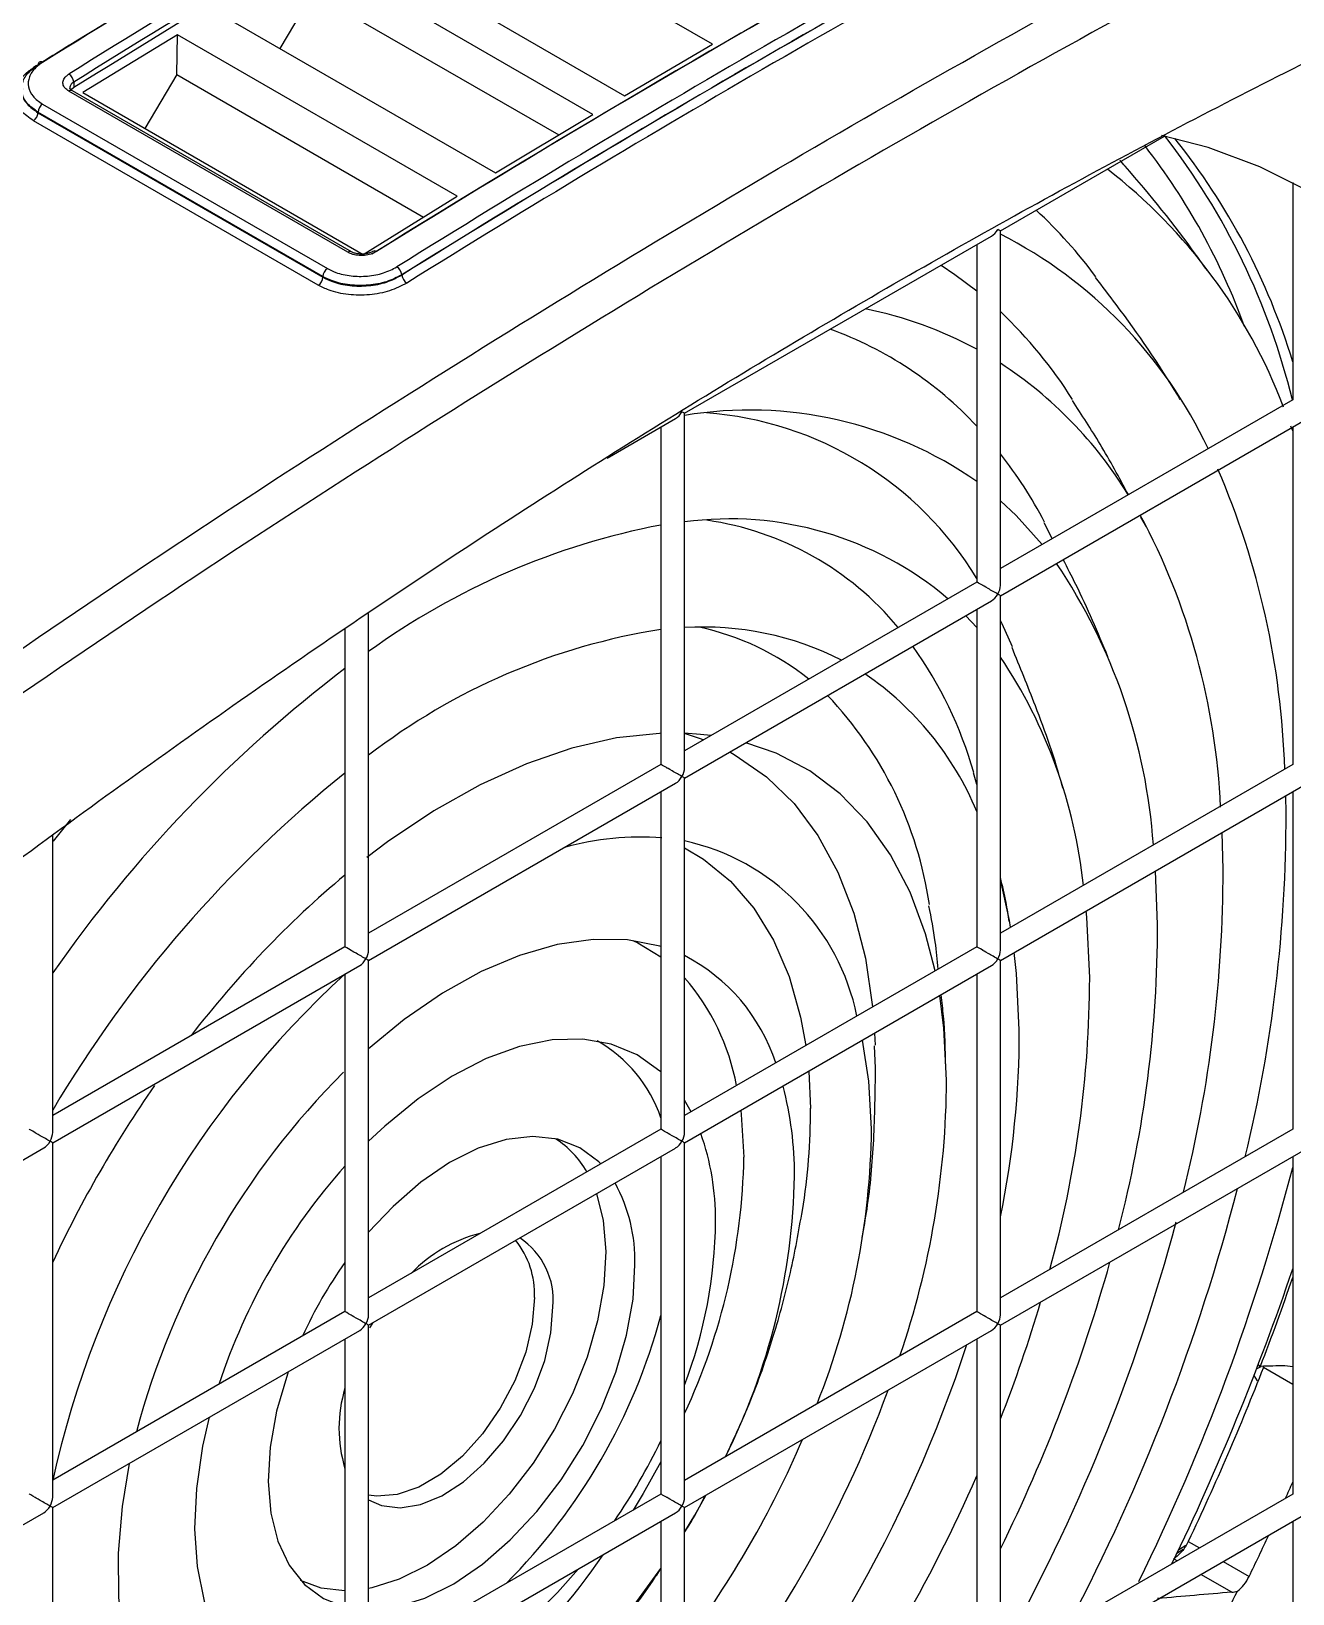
# Model space of a CAD drawing. Extents: x 14.8 to 109.8, y 1.6 to 86.6.
# Drawn here: x 23.758 to 26.582, y 67.01 to 70.507 of the extents above; entities that cross this region are included whole.
import ezdxf

# ---------------------------------------------------------------- set-up
doc = ezdxf.new("R2010")
doc.units = 0
doc.header["$MEASUREMENT"] = 0
doc.layers.add('OBJECT', color=7, linetype='CONTINUOUS')

msp = doc.modelspace()

# ---------------------------------------------------------------- linework, layer by layer
at = {"layer": 'OBJECT'}
for p, q in [((25.283, 70.4784), (24.6576, 70.8395)), ((24.4605, 70.7245), (25.0862, 70.3632)), ((25.0153, 70.3212), (24.3895, 70.6825)), ((24.3881, 70.5935), (24.3144, 70.4688)), ((24.3881, 70.5935), (24.9391, 70.2754)), ((24.1708, 70.5517), (24.7971, 70.1902)), ((24.0851, 70.4997), (23.8739, 70.37)), ((24.0837, 70.4106), (24.0851, 70.4997)), ((24.7116, 70.138), (24.0851, 70.4997)), ((25.0862, 70.3632), (25.283, 70.4784)), ((24.0837, 70.4106), (24.0124, 70.29)), ((24.0837, 70.4106), (24.6364, 70.0916)), ((24.4669, 70.0127), (23.8422, 70.3734)), ((23.8535, 70.3812), (23.8477, 70.3761)), ((24.4749, 70.0137), (23.8501, 70.3744)), ((23.8532, 70.3936), (23.8535, 70.3812)), ((23.8739, 70.37), (24.501, 70.008)), ((23.7834, 70.3443), (24.4209, 69.9763)), ((24.4006, 69.939), (23.763, 70.3071)), ((24.4108, 69.9584), (23.7732, 70.3264)), ((23.7732, 70.3264), (23.7732, 70.325)), ((23.7732, 70.325), (24.4108, 69.9569)), ((24.7971, 70.1902), (25.0153, 70.3212)), ((25.9274, 70.0605), (26.2946, 70.2724)), ((26.5816, 70.1686), (26.5816, 69.6827)), ((24.501, 70.008), (24.7116, 70.138)), ((25.9274, 69.2671), (25.9274, 70.0605)), ((25.2203, 69.6523), (25.9074, 70.049)), ((25.8745, 70.03), (25.8745, 69.2745)), ((24.475, 70.0136), (24.4749, 70.0137)), ((24.4108, 69.9569), (24.4108, 69.9584)), ((24.5875, 69.9621), (24.5875, 69.9617)), ((26.5816, 69.6827), (25.9274, 69.3051)), ((25.0468, 69.5521), (25.2003, 69.6407)), ((25.2203, 68.8589), (25.2203, 69.6523)), ((25.9274, 69.244), (26.6145, 69.6406)), ((25.1674, 69.6217), (25.1674, 68.8663)), ((26.5816, 69.6127), (26.5777, 69.6234)), ((26.5816, 69.6216), (26.5816, 68.8662)), ((26.0433, 69.372), (26.0252, 69.4073)), ((26.2541, 69.3981), (26.2419, 69.4198)), ((25.8745, 69.2745), (25.2203, 68.8969)), ((25.2203, 68.8358), (25.9074, 69.2324)), ((25.9274, 68.4505), (25.9274, 69.244)), ((24.5132, 68.4506), (24.5132, 69.2042)), ((25.8745, 69.1728), (25.8499, 69.1992)), ((25.8745, 69.2134), (25.8745, 68.458)), ((24.4603, 69.1691), (24.4603, 68.4581)), ((25.1674, 68.8663), (24.5132, 68.4887)), ((26.5816, 68.8662), (25.9274, 68.4885)), ((25.2203, 68.0423), (25.2203, 68.8358)), ((25.8745, 68.8211), (25.8669, 68.8474)), ((24.5132, 68.4276), (25.2003, 68.8242)), ((25.1674, 68.8052), (25.1674, 68.0498)), ((25.9274, 68.4274), (26.6145, 68.8241)), ((26.5667, 68.7572), (26.566, 68.796)), ((26.5816, 68.8051), (26.5816, 68.0496)), ((23.8463, 68.7428), (23.8072, 68.6946)), ((23.8061, 68.0424), (23.8061, 68.7085)), ((26.4258, 68.6311), (26.4235, 68.7138)), ((26.2792, 68.5082), (26.2746, 68.6278)), ((24.4603, 68.4581), (23.8061, 68.0804)), ((25.8745, 68.458), (25.2203, 68.0803)), ((23.8061, 68.0193), (24.4932, 68.416)), ((24.5132, 67.6341), (24.5132, 68.4276)), ((25.2203, 68.0192), (25.9074, 68.4159)), ((25.9274, 67.634), (25.9274, 68.4274)), ((24.4603, 68.397), (24.4603, 67.6416)), ((25.8745, 68.3969), (25.8745, 67.6414)), ((25.6455, 68.2647), (25.6467, 68.2379)), ((25.6478, 68.1864), (25.6455, 68.2366)), ((25.4982, 68.1796), (25.5021, 68.0965)), ((25.2352, 68.0889), (25.2203, 68.1146)), ((25.1674, 68.0498), (24.5132, 67.6721)), ((26.5816, 68.0496), (25.9274, 67.672)), ((23.099, 67.6111), (23.7861, 68.0078)), ((23.8061, 67.2259), (23.8061, 68.0193)), ((24.5132, 67.611), (25.2003, 68.0077)), ((25.2203, 67.2258), (25.2203, 68.0192)), ((25.9274, 67.6109), (26.6145, 68.0075)), ((25.1674, 67.9887), (25.1674, 67.2332)), ((26.5816, 67.9885), (26.5816, 67.2331)), ((24.4603, 67.6416), (23.8061, 67.2639)), ((24.5132, 66.8176), (24.5132, 67.611)), ((24.5217, 67.6159), (24.5153, 67.605)), ((25.8745, 67.6414), (25.2203, 67.2638)), ((25.9274, 66.8174), (25.9274, 67.6109)), ((23.8061, 67.2028), (24.4932, 67.5995)), ((24.4603, 67.5805), (24.4603, 66.825)), ((25.2203, 67.2027), (25.9074, 67.5993)), ((25.8745, 67.5803), (25.8745, 66.8249)), ((26.5099, 67.518), (26.5009, 67.5137)), ((26.5094, 67.5196), (26.5043, 67.5226)), ((26.5062, 67.5214), (26.5062, 67.517)), ((26.516, 67.5165), (26.5171, 67.5198)), ((26.5816, 67.4786), (26.516, 67.5165)), ((26.5639, 67.521), (26.5816, 67.5187)), ((26.5024, 67.4865), (26.495, 67.4985)), ((25.1674, 67.2332), (24.5132, 66.8556)), ((26.5816, 67.2331), (25.9274, 66.8554)), ((23.099, 66.7946), (23.7861, 67.1913)), ((23.8061, 66.4094), (23.8061, 67.2028)), ((24.5132, 66.7945), (25.2003, 67.1911)), ((25.2203, 66.4092), (25.2203, 67.2027)), ((25.9274, 66.7943), (26.6145, 67.191)), ((25.1674, 67.1721), (25.1674, 66.4167)), ((26.5816, 67.172), (26.5816, 66.6557)), ((26.3421, 67.1176), (26.3259, 67.1075)), ((26.3479, 67.1272), (26.373, 67.1127)), ((26.3231, 67.0838), (26.3164, 67.0877)), ((26.3365, 67.1087), (26.3222, 67.0999)), ((26.4259, 67.0821), (26.484, 67.0486)), ((26.4451, 67.0134), (26.376, 67.0533))]:
    msp.add_line(p, q, dxfattribs=at)
at = {"layer": 'OBJECT', "flags": 128}
for points in [[(23.7835, 70.4378), (23.7815, 70.4387), (23.7796, 70.4392), (23.7778, 70.4392), (23.7762, 70.4386), (23.775, 70.4376), (23.7741, 70.4362), (23.7735, 70.4343), (23.7733, 70.4321)], [(27.2912, 68.6606), (27.2863, 68.8313), (27.2715, 68.9956), (27.247, 69.1528), (27.2129, 69.3022), (27.1692, 69.4432), (27.1162, 69.5752), (27.0542, 69.6975), (26.9833, 69.8097), (26.9039, 69.9114), (26.8163, 70.002), (26.7209, 70.0811), (26.6181, 70.1485), (26.5083, 70.2039), (26.3921, 70.2469), (26.2875, 70.2739)], [(25.7947, 69.9839), (25.8255, 69.9632), (25.8745, 69.9261)], [(26.0206, 69.3588), (25.9623, 69.4234), (25.9274, 69.4563)], [(25.9274, 69.1876), (25.9305, 69.1814), (25.9533, 69.1305)], [(25.1674, 68.9361), (25.1641, 68.9359), (25.0678, 68.9257), (24.9683, 68.9029), (24.8664, 68.8679), (24.763, 68.8209), (24.659, 68.7623), (24.5554, 68.6927), (24.5092, 68.658)], [(25.2794, 68.9309), (25.2563, 68.9336), (25.2196, 68.9361)], [(25.2196, 68.9361), (25.2574, 68.9235), (25.2629, 68.9214)], [(25.7812, 68.4041), (25.7597, 68.4872), (25.725, 68.5804), (25.6814, 68.6642), (25.6291, 68.7378), (25.5686, 68.8005), (25.5004, 68.8519), (25.4252, 68.8914), (25.3576, 68.915)], [(25.3216, 68.8942), (25.334, 68.8873), (25.4035, 68.8389), (25.4654, 68.7786), (25.5189, 68.7071), (25.5636, 68.625), (25.5991, 68.5332), (25.625, 68.4324), (25.6411, 68.3235), (25.6411, 68.3232)], [(25.2203, 68.6797), (25.2628, 68.6544), (25.3233, 68.6051), (25.3757, 68.5443), (25.4197, 68.4728), (25.4546, 68.3914), (25.4802, 68.3008), (25.4917, 68.237)], [(25.9502, 68.5017), (25.9475, 68.5171), (25.9274, 68.6085)], [(26.1272, 68.3885), (26.1208, 68.5243), (26.1195, 68.5383)], [(25.1674, 68.4588), (25.1648, 68.4596), (25.0928, 68.4735), (25.0159, 68.4746), (24.935, 68.4631), (24.8511, 68.4389), (24.7653, 68.4025), (24.6789, 68.3543), (24.5928, 68.295), (24.5132, 68.2297)], [(25.1044, 68.4721), (25.1156, 68.4669), (25.1674, 68.4358)], [(25.9696, 68.2722), (25.9634, 68.398), (25.9584, 68.4453)], [(25.8068, 68.1594), (25.8007, 68.2758), (25.7914, 68.3489)], [(25.1674, 68.178), (25.1652, 68.18), (25.1143, 68.2161), (25.0564, 68.24), (24.9925, 68.2512), (24.9237, 68.2496), (24.8512, 68.2351), (24.7762, 68.208), (24.7, 68.1688), (24.624, 68.1181), (24.5493, 68.0569), (24.5132, 68.0229)], [(25.639, 68.0503), (25.6329, 68.1575), (25.6188, 68.2493)], [(25.3461, 68.0918), (25.3472, 68.0828), (25.3532, 67.9875)], [(25.0328, 67.9721), (25.0282, 67.9766), (24.9859, 68.0082), (24.9364, 68.0273), (24.8811, 68.0335), (24.8214, 68.0267), (24.7586, 68.007), (24.6943, 67.9749), (24.6302, 67.9312), (24.5678, 67.8769), (24.5132, 67.819)], [(25.0236, 67.9056), (25.0385, 67.8453), (25.0442, 67.7758)], [(25.0442, 67.7758), (25.0399, 67.7003), (25.0258, 67.6209), (25.0023, 67.5394), (24.9698, 67.4578), (24.9292, 67.3782), (24.8815, 67.3026), (24.8279, 67.2327), (24.7696, 67.1703), (24.7082, 67.117), (24.6451, 67.074), (24.5819, 67.0424), (24.5202, 67.023), (24.5132, 67.0216)], [(24.5132, 66.9739), (24.5169, 66.9739), (24.5766, 66.9807), (24.6394, 67.0004), (24.7037, 67.0325), (24.7678, 67.0762), (24.8303, 67.1305), (24.8895, 67.1939), (24.944, 67.2649), (24.9925, 67.3419), (25.0337, 67.4228), (25.0667, 67.5057), (25.0907, 67.5885), (25.105, 67.6693), (25.1094, 67.746)], [(24.8842, 67.6731), (24.8796, 67.6136), (24.8648, 67.5505), (24.8406, 67.4867), (24.8079, 67.425), (24.7682, 67.368), (24.7232, 67.3182), (24.675, 67.2778), (24.6255, 67.2486), (24.577, 67.2318), (24.5316, 67.2283), (24.5132, 67.2309)], [(24.5132, 67.2204), (24.5423, 67.2072), (24.5837, 67.2021), (24.6292, 67.2096), (24.6772, 67.2294), (24.7255, 67.2608), (24.7722, 67.3024), (24.8154, 67.3525), (24.8534, 67.4091), (24.8845, 67.4699), (24.9075, 67.5324), (24.9214, 67.5939), (24.9258, 67.6521)], [(24.3331, 67.507), (24.3313, 67.5017), (24.3073, 67.4189), (24.293, 67.3381), (24.2887, 67.2614), (24.2944, 67.1907), (24.3102, 67.1277), (24.3355, 67.0739), (24.3698, 67.0308), (24.4122, 66.9992), (24.4603, 66.9804)], [(24.1565, 67.4051), (24.1417, 67.34), (24.1277, 67.2453), (24.1236, 67.155), (24.1294, 67.0706), (24.1451, 66.9935), (24.1705, 66.925), (24.205, 66.8664), (24.2481, 66.8186), (24.299, 66.7824), (24.3492, 66.7609)], [(23.9775, 67.3017), (23.9614, 67.2055), (23.9525, 67.1011), (23.9535, 67.0018), (23.9643, 66.909), (23.9849, 66.8238), (24.0148, 66.7475), (24.0539, 66.6809), (24.1015, 66.625), (24.1061, 66.6205)], [(25.1674, 67.3053), (25.1278, 67.2347), (25.105, 67.1972)], [(25.2203, 67.1476), (25.2431, 67.1859), (25.268, 67.2302)], [(24.5132, 66.5399), (24.5249, 66.5432), (24.6099, 66.5735), (24.6961, 66.6158), (24.7825, 66.6697), (24.868, 66.7344), (24.9513, 66.809), (25.0316, 66.8926), (25.1076, 66.9841), (25.1674, 67.0661)], [(24.5132, 66.7523), (24.5622, 66.7635), (24.6371, 66.7906), (24.7133, 66.8298), (24.7893, 66.8804), (24.864, 66.9417), (24.9359, 67.0125), (24.9827, 67.0655)], [(24.4603, 67.0163), (24.407, 67.0224), (24.3611, 67.0398)]]:
    msp.add_lwpolyline(points, dxfattribs=at)
at = {"layer": 'OBJECT'}
for centre, radius, start, end in [((23.8294, 70.3913), 0.0239, 5.509, 57.658), ((23.847, 70.3674), 0.00767, 65.805, 128.54), ((23.7965, 70.3251), 0.0233, 124.1654, 176.6593), ((23.75, 70.3263), 0.0233, 304.2, 356.6582), ((25.0529, 69.3082), 1.5731, 13.7563, 37.867), ((25.1509, 69.3317), 1.4956, 16.9414, 38.7167), ((25.0882, 69.347), 1.4727, 19.8337, 37.857), ((25.4168, 69.2314), 1.2241, 20.7973, 52.2089), ((25.2716, 69.3124), 1.0828, 36.5727, 47.186), ((25.4581, 69.1336), 1.0324, 25.2113, 62.9596), ((24.4717, 70.0067), 0.00767, 65.805, 128.54), ((24.5262, 70.0084), 0.0072, 52.9095, 117.1708), ((24.3876, 69.9582), 0.0233, 304.2, 356.6582), ((24.434, 69.957), 0.0233, 124.1654, 176.6593), ((24.5637, 69.9598), 0.0239, 5.5269, 57.6602), ((24.6114, 69.964), 0.0239, 185.5263, 237.6606), ((25.45, 69.0117), 0.8915, 61.564, 78.688), ((25.2154, 69.1311), 1.0333, 32.3153, 46.4394), ((25.2618, 69.0534), 0.8369, 42.9404, 70.128), ((25.4209, 68.9861), 0.9285, 31.4165, 56.9392), ((25.3659, 68.7714), 0.8881, 55.0596, 99.4314), ((25.2116, 68.8793), 0.7761, 31.3293, 85.7478), ((25.1183, 68.9317), 1.0255, 27.7312, 37.9046), ((24.7156, 68.7963), 1.8491, 1.8465, 23.2757), ((25.4778, 67.7882), 1.6436, 100.8855, 125.9348), ((25.3218, 68.6599), 0.756, 49.7877, 97.7108), ((25.1723, 68.7359), 0.684, 39.7078, 81.7589), ((24.8916, 68.702), 1.5301, 2.5848, 28.1811), ((24.9807, 68.5954), 1.2922, 4.0229, 33.9147), ((25.39, 67.7502), 1.4355, 98.9213, 127.6463), ((25.2633, 68.4945), 0.6793, 62.9915, 93.6297), ((25.1287, 68.5926), 0.594, 51.4966, 77.8836), ((24.9658, 68.5866), 0.9393, 16.1742, 35.4065), ((26.3033, 66.6572), 3.0449, 127.2487, 145.0971), ((24.9972, 68.4792), 1.1219, 5.9575, 33.9906), ((25.2306, 68.493), 0.6975, 22.6056, 55.6554), ((24.9169, 68.4279), 0.8604, 8.3266, 43.5421), ((26.2013, 66.6759), 2.7828, 128.727, 149.3942), ((23.3119, 68.754), 3.2548, 346.392, 0.0565), ((25.1238, 68.0493), 0.6543, 85.9869, 105.2858), ((25.113, 68.2039), 0.5029, 11.3595, 77.6765), ((23.4402, 68.63), 2.9855, 346.0167, 0.0217), ((25.9351, 66.8609), 2.2946, 129.996, 142.4528), ((23.5604, 68.5093), 2.7188, 345.4103, 359.9761), ((25.0292, 68.069), 0.4158, 18.0931, 62.6389), ((25.9174, 66.8003), 2.1614, 132.3616, 167.6118), ((24.8397, 68.0565), 0.5053, 10.3694, 41.1171), ((23.6701, 68.3924), 2.457, 344.4971, 359.9078), ((23.9031, 68.2687), 2.0665, 348.4065, 0.0959), ((24.8704, 67.9742), 0.3138, 18.7812, 60.4837), ((25.7125, 66.9187), 1.7776, 134.9285, 165.2182), ((26.2555, 66.6051), 2.7046, 145.2299, 154.9094), ((24.675, 67.9463), 0.7915, 359.908, 14.6484), ((23.8682, 68.1696), 1.9386, 341.1158, 359.6993), ((24.0939, 68.0911), 1.4082, 350.8883, 0.222), ((24.8161, 67.8493), 0.2132, 29.4592, 57.1391), ((24.7144, 67.8482), 0.5754, 359.5398, 19.5009), ((23.9146, 68.0724), 1.7245, 338.3115, 359.2673), ((25.497, 67.043), 1.389, 138.2777, 161.7212), ((23.9369, 68.0127), 1.4165, 334.9665, 358.9786), ((21.8348, 69.2018), 4.9056, 333.8166, 345.3838), ((24.7419, 67.7541), 0.3675, 358.729, 28.5006), ((23.9999, 67.9722), 1.4668, 333.4585, 358.9384), ((22.1057, 69.0414), 4.495, 332.1932, 345.5156), ((24.8432, 67.5013), 0.3256, 104.4135, 136.0359), ((24.2352, 67.8535), 1.0546, 339.0868, 359.4585), ((22.3132, 68.9074), 4.1465, 330.6486, 345.1215), ((24.6957, 67.6823), 0.1887, 357.2177, 39.0046), ((24.7609, 67.6676), 0.1656, 354.6392, 56.8679), ((25.2738, 67.1719), 0.9988, 144.5359, 155.4621), ((22.6144, 68.7438), 3.6937, 333.7584, 344.4299), ((21.1845, 69.5626), 5.6975, 334.1346, 341.3138), ((21.3352, 69.5138), 5.5453, 338.9233, 341.1058), ((22.9396, 68.5737), 3.2096, 338.5764, 343.5097), ((23.871, 67.9817), 1.3426, 315.0747, 344.9307), ((22.9361, 68.5215), 3.0683, 318.0471, 341.8854), ((24.7549, 67.3803), 0.308, 163.0449, 196.9551), ((23.1729, 68.3847), 2.6665, 320.1614, 339.8395), ((23.8867, 67.9726), 1.4229, 325.8378, 334.1639), ((23.4064, 68.2499), 2.2626, 323.2948, 336.7062), ((22.6177, 68.7052), 3.5575, 323.7252, 336.2758), ((23.9751, 67.8105), 1.2799, 294.864, 326.1408)]:
    msp.add_arc(centre, radius, start, end, dxfattribs=at)
for centre, major_axis, ratio, start_param, end_param in [((24.2354, 46.6237), (15.3995, 25.7835), 0.567225, 0.755018, 0.832465), ((25.0281, 46.1661), (14.6132, 26.2373), 0.587362, 0.737859, 0.814708), ((25.0387, 46.1602), (14.6057, 26.2243), 0.587367, 0.737854, 0.814704), ((25.0387, 46.16), (14.5984, 26.2112), 0.587367, 0.737844, 0.814714), ((24.9761, 46.1961), (15.3995, 25.7835), 0.567225, 0.755317, 0.832166), ((24.2248, 46.6301), (15.392, 25.7705), 0.56722, 0.793744, 0.832469), ((25.7688, 45.7385), (14.6132, 26.2373), 0.587362, 0.73756, 0.815007), ((25.7794, 45.7326), (14.6057, 26.2243), 0.587367, 0.737555, 0.815002), ((25.7794, 45.7322), (14.6057, 26.2243), 0.587367, 0.737555, 0.815002), ((25.79, 45.7263), (14.5982, 26.2113), 0.587372, 0.737551, 0.814998), ((24.391, 46.5395), (15.3979, 25.7497), 0.587369, 0.817356, 0.916609), ((24.9655, 46.2025), (15.392, 25.7705), 0.56722, 0.775183, 0.83217), ((24.2142, 46.636), (15.3845, 25.7576), 0.567215, 0.827778, 0.832473), ((25.9074, 70.072), (0.0141, 0.0245), 0.577335, 3.92695, 4.71243), ((25.9074, 70.072), (0.02, -0.0115), 0.00007, 0.000041, 0.785439), ((25.2003, 69.6638), (0.0141, 0.0245), 0.577335, 3.92695, 4.71243), ((25.2003, 69.6638), (0.02, -0.0115), 0.00007, 0.000041, 0.785439), ((25.8945, 69.263), (0.02, -0.0115), 0.00007, 1.881893, 3.141552), ((25.9074, 69.2555), (0.02, -0.0115), 0.00007, 0.785439, 3.141552), ((25.9074, 69.2555), (0.0141, 0.0245), 0.577335, 4.71243, 5.497828), ((25.9074, 69.2555), (0.0141, 0.0245), 0.577335, 3.92695, 4.71243), ((25.9074, 69.2555), (0.02, -0.0115), 0.00007, 0.000041, 0.785439), ((25.1874, 68.8548), (0.02, -0.0115), 0.00007, 1.881893, 3.141552), ((25.2003, 68.8473), (0.02, -0.0115), 0.00007, 0.785439, 3.141552), ((25.2003, 68.8473), (0.0141, 0.0245), 0.577335, 3.92695, 4.71243), ((25.2003, 68.8473), (0.0141, 0.0245), 0.577335, 4.71243, 5.497828), ((25.2003, 68.8473), (0.02, -0.0115), 0.00007, 0.000041, 0.785439), ((24.4803, 68.4466), (0.02, -0.0115), 0.00007, 1.881893, 3.141552), ((24.4932, 68.4391), (0.02, -0.0115), 0.00007, 0.785439, 3.141552), ((24.4932, 68.4391), (0.0141, 0.0245), 0.577335, 4.71243, 5.497828), ((25.8945, 68.4464), (0.02, -0.0115), 0.00007, 1.881893, 3.141552), ((25.9074, 68.439), (0.02, -0.0115), 0.00007, 0.785439, 3.141552), ((25.9074, 68.439), (0.0141, 0.0245), 0.577335, 4.71243, 5.497828), ((24.4932, 68.4391), (0.0141, 0.0245), 0.577335, 3.92695, 4.71243), ((24.4932, 68.4391), (0.02, -0.0115), 0.00007, 0.000041, 0.785439), ((25.9074, 68.439), (0.0141, 0.0245), 0.577335, 3.92695, 4.71243), ((25.9074, 68.439), (0.02, -0.0115), 0.00007, 0.000041, 0.785439), ((23.7732, 68.0384), (0.02, -0.0115), 0.00007, 1.881893, 3.141552), ((23.7861, 68.0309), (0.02, -0.0115), 0.00007, 0.785439, 3.141552), ((23.7861, 68.0309), (0.0141, 0.0245), 0.577335, 4.71243, 5.497828), ((25.1874, 68.0382), (0.02, -0.0115), 0.00007, 1.881893, 3.141552), ((25.2003, 68.0308), (0.02, -0.0115), 0.00007, 0.785439, 3.141552), ((25.2003, 68.0308), (0.0141, 0.0245), 0.577335, 4.71243, 5.497828), ((23.7861, 68.0309), (0.0141, 0.0245), 0.577335, 3.92695, 4.71243), ((23.7861, 68.0309), (0.02, -0.0115), 0.00007, 0.000041, 0.785439), ((25.2003, 68.0308), (0.0141, 0.0245), 0.577335, 3.92695, 4.71243), ((25.2003, 68.0308), (0.02, -0.0115), 0.00007, 0.000041, 0.785439), ((24.4803, 67.63), (0.02, -0.0115), 0.00007, 1.881893, 3.141552), ((24.4932, 67.6226), (0.02, -0.0115), 0.00007, 0.785439, 3.141552), ((24.4932, 67.6226), (0.0141, 0.0245), 0.577335, 3.92695, 4.71243), ((24.4932, 67.6226), (0.0141, 0.0245), 0.577335, 4.71243, 5.497828), ((24.4932, 67.6226), (0.02, -0.0115), 0.00007, 0.000041, 0.785439), ((25.8945, 67.6299), (0.02, -0.0115), 0.00007, 1.881893, 3.141552), ((25.9074, 67.6224), (0.02, -0.0115), 0.00007, 0.785439, 3.141552), ((25.9074, 67.6224), (0.0141, 0.0245), 0.577335, 3.92695, 4.71243), ((25.9074, 67.6224), (0.0141, 0.0245), 0.577335, 4.71243, 5.497828), ((25.9074, 67.6224), (0.02, -0.0115), 0.00007, 0.000041, 0.785439), ((24.4037, 67.6742), (1.8606, 3.1114), 0.587369, 4.913186, 4.924247), ((23.7732, 67.2218), (0.02, -0.0115), 0.00007, 1.881893, 3.141552), ((23.7861, 67.2144), (0.02, -0.0115), 0.00007, 0.785439, 3.141552), ((23.7861, 67.2144), (0.0141, 0.0245), 0.577335, 4.71243, 5.497828), ((25.1874, 67.2217), (0.02, -0.0115), 0.00007, 1.881893, 3.141552), ((25.2003, 67.2142), (0.02, -0.0115), 0.00007, 0.785439, 3.141552), ((25.2003, 67.2142), (0.0141, 0.0245), 0.577335, 4.71243, 5.497828), ((23.7861, 67.2144), (0.0141, 0.0245), 0.577335, 3.92695, 4.71243), ((23.7861, 67.2144), (0.02, -0.0115), 0.00007, 0.000041, 0.785439), ((25.2003, 67.2142), (0.0141, 0.0245), 0.577335, 3.92695, 4.71243), ((25.2003, 67.2142), (0.02, -0.0115), 0.00007, 0.000041, 0.785439), ((24.4037, 67.6742), (1.8606, 3.1114), 0.587369, 4.859319, 4.887757), ((26.4495, 67.059), (0.0308, 0.0515), 0.587369, 4.12683, 4.859319), ((24.4484, 67.6991), (1.8281, 3.0561), 0.587367, 4.79097, 4.837604)]:
    msp.add_ellipse(centre, major_axis=major_axis, ratio=ratio, start_param=start_param, end_param=end_param, dxfattribs=at)
for points, knots in [([(23.0587, 68.6518), (23.3521, 68.8584), (23.9395, 69.2721), (24.8225, 69.8393), (25.705, 70.3671), (26.5614, 70.8366), (27.3934, 71.2573), (27.9298, 71.4983), (28.1983, 71.6189)], [0, 0, 0, 0, 0.171879, 0.344058, 0.51475, 0.685735, 0.842753, 1, 1, 1, 1]), ([(28.2357, 71.5446), (27.9682, 71.4244), (27.4328, 71.1839), (26.6028, 70.7643), (25.7477, 70.2955), (24.8674, 69.7691), (23.9857, 69.2027), (23.3994, 68.7899), (23.106, 68.5833)], [0, 0, 0, 0, 0.157018, 0.314265, 0.484956, 0.655942, 0.827821, 1, 1, 1, 1]), ([(23.2422, 68.2815), (23.2592, 68.2948), (23.4529, 68.446), (23.8248, 68.7266), (24.36, 69.1065), (24.8974, 69.4636), (25.4362, 69.7974), (25.9756, 70.1076), (26.5148, 70.3938), (27.0529, 70.655), (27.5895, 70.893), (27.9451, 71.0303), (28.1228, 71.099)], [0, 0, 0, 0, 0.010564, 0.120488, 0.230452, 0.340376, 0.4503, 0.560264, 0.670188, 0.780112, 0.890076, 1, 1, 1, 1]), ([(21.7865, 69.3642), (22.0546, 69.5476), (22.5463, 69.884), (23.2612, 70.3385), (23.7076, 70.6036), (23.9291, 70.7351)], [0, 0, 0, 0, 0.376504, 0.6906541, 1, 1, 1, 1]), ([(23.763, 70.3071), (23.753, 70.3142), (23.733, 70.3284), (23.7204, 70.3561), (23.7231, 70.3847), (23.739, 70.409), (23.7563, 70.4212), (23.7631, 70.426)], [0, 0, 0, 0, 0.214264, 0.428505, 0.642763, 0.857285, 1, 1, 1, 1]), ([(23.7732, 70.3264), (23.7643, 70.3328), (23.7464, 70.3455), (23.7352, 70.3702), (23.7376, 70.3956), (23.7518, 70.4171), (23.7672, 70.4278), (23.7733, 70.4321)], [0, 0, 0, 0, 0.214253, 0.428502, 0.642775, 0.857305, 1, 1, 1, 1]), ([(23.7835, 70.4378), (23.7781, 70.434), (23.7646, 70.4244), (23.752, 70.4053), (23.7499, 70.3829), (23.7598, 70.3611), (23.7755, 70.3499), (23.7834, 70.3443)], [0, 0, 0, 0, 0.142759, 0.357351, 0.571627, 0.785824, 1, 1, 1, 1]), ([(23.8422, 70.3734), (23.839, 70.3756), (23.8325, 70.3802), (23.8285, 70.3891), (23.8293, 70.3983), (23.8345, 70.4061), (23.84, 70.41), (23.8422, 70.4115)], [0, 0, 0, 0, 0.214694, 0.429408, 0.644212, 0.859085, 1, 1, 1, 1]), ([(23.7383, 70.3786), (23.7378, 70.3754), (23.7359, 70.3637), (23.7469, 70.3439), (23.7644, 70.3313), (23.7732, 70.325)], [0, 0, 0, 0, 0.160909, 0.580458, 1, 1, 1, 1]), ([(23.8503, 70.3744), (23.8498, 70.3747), (23.8469, 70.376), (23.8449, 70.3788), (23.8443, 70.3797), (23.8445, 70.3802), (23.8446, 70.3803)], [0, 0, 0, 0, 0.0953863, 0.4725847, 0.863898, 1, 1, 1, 1]), ([(23.8532, 70.3936), (23.8517, 70.3926), (23.8481, 70.3899), (23.8448, 70.3853), (23.8448, 70.3817), (23.8448, 70.3803)], [0, 0, 0, 0, 0.27865, 0.70362, 1, 1, 1, 1]), ([(26.3905, 69.9718), (26.3824, 69.9831), (26.3249, 70.0635), (26.2593, 70.1461), (26.1985, 70.2145), (26.1944, 70.2191)], [0, 0, 0, 0, 0.132318, 0.9415481, 1, 1, 1, 1]), ([(24.5306, 70.0141), (24.5266, 70.0121), (24.5188, 70.0081), (24.5037, 70.0053), (24.4885, 70.0055), (24.4757, 70.0083), (24.4694, 70.0114), (24.4669, 70.0127)], [0, 0, 0, 0, 0.214833, 0.429641, 0.644459, 0.859249, 1, 1, 1, 1]), ([(24.5228, 70.0149), (24.5224, 70.0146), (24.5201, 70.0129), (24.513, 70.0103), (24.5024, 70.0083), (24.4909, 70.0085), (24.4809, 70.0106), (24.4768, 70.0128), (24.4751, 70.0138)], [0, 0, 0, 0, 0.048584, 0.237072, 0.43601, 0.642252, 0.847775, 1, 1, 1, 1]), ([(24.5875, 69.9621), (24.5766, 69.9565), (24.5548, 69.9454), (24.513, 69.9378), (24.4706, 69.9384), (24.4352, 69.9462), (24.4177, 69.9549), (24.4108, 69.9584)], [0, 0, 0, 0, 0.215026, 0.430086, 0.644925, 0.859411, 1, 1, 1, 1]), ([(24.4108, 69.9569), (24.4177, 69.9534), (24.4352, 69.9446), (24.4706, 69.9369), (24.513, 69.9366), (24.5548, 69.9445), (24.5766, 69.9559), (24.5875, 69.9617)], [0, 0, 0, 0, 0.140525, 0.354956, 0.5697811, 0.7848815, 1, 1, 1, 1]), ([(24.4209, 69.9763), (24.427, 69.9732), (24.4424, 69.9655), (24.4736, 69.9587), (24.5109, 69.9583), (24.5477, 69.9651), (24.5669, 69.975), (24.5765, 69.98)], [0, 0, 0, 0, 0.140538, 0.354959, 0.56978, 0.784884, 1, 1, 1, 1]), ([(26.3298, 69.6834), (26.3279, 69.6865), (26.2841, 69.7595), (26.2211, 69.851), (26.1557, 69.9362), (26.1402, 69.9565)], [0, 0, 0, 0, 0.032728, 0.770021, 1, 1, 1, 1]), ([(24.5986, 69.9438), (24.5863, 69.9374), (24.5619, 69.9248), (24.5151, 69.9161), (24.4676, 69.9166), (24.4279, 69.9253), (24.4084, 69.9351), (24.4006, 69.939)], [0, 0, 0, 0, 0.215023, 0.430077, 0.644922, 0.859422, 1, 1, 1, 1]), ([(26.2137, 69.4703), (26.1932, 69.5082), (26.1544, 69.5801), (26.1095, 69.6486), (26.0883, 69.6809)], [0, 0, 0, 0, 0.52819, 1, 1, 1, 1]), ([(26.168, 69.1072), (26.1452, 69.1616), (26.1144, 69.2354), (26.0773, 69.3063), (26.0676, 69.3249)], [0, 0, 0, 0, 0.738793, 1, 1, 1, 1]), ([(26.0671, 68.8135), (26.0666, 68.8154), (26.0497, 68.8777), (26.0126, 68.9831), (25.971, 69.0845), (25.9533, 69.1278)], [0, 0, 0, 0, 0.017692, 0.580923, 1, 1, 1, 1]), ([(25.9469, 68.5146), (25.9448, 68.5288), (25.9399, 68.5619), (25.932, 68.5944), (25.9274, 68.613)], [0, 0, 0, 0, 0.4289335, 1, 1, 1, 1]), ([(25.7883, 68.4082), (25.7864, 68.4285), (25.7818, 68.4759), (25.7726, 68.5227), (25.7674, 68.5495)], [0, 0, 0, 0, 0.428581, 1, 1, 1, 1]), ([(25.8049, 68.1894), (25.8042, 68.2273), (25.8031, 68.2813), (25.7966, 68.3349), (25.7947, 68.3508)], [0, 0, 0, 0, 0.703083, 1, 1, 1, 1]), ([(25.6181, 67.8071), (25.6218, 67.8284), (25.6346, 67.9009), (25.6458, 68.0276), (25.6471, 68.133), (25.6478, 68.1864)], [0, 0, 0, 0, 0.170353, 0.579201, 1, 1, 1, 1]), ([(25.3121, 67.3167), (25.3303, 67.3558), (25.3714, 67.4436), (25.4192, 67.5818), (25.4592, 67.7266), (25.4759, 67.8215), (25.4841, 67.868)], [0, 0, 0, 0, 0.222777, 0.500642, 0.755604, 1, 1, 1, 1]), ([(25.2209, 67.1484), (25.2237, 67.1526), (25.2408, 67.1785), (25.2548, 67.2061), (25.2666, 67.2294)], [0, 0, 0, 0, 0.161847, 1, 1, 1, 1]), ([(26.3479, 67.1272), (26.3459, 67.1231), (26.3437, 67.1191), (26.3389, 67.1115), (26.3362, 67.1079), (26.3277, 67.0979), (26.3214, 67.0923), (26.3151, 67.0884)], [0, 0, 0, 0, 0.25, 0.25, 0.5, 0.5, 1, 1, 1, 1]), ([(24.7826, 66.6481), (24.8081, 66.6689), (24.8711, 66.7205), (24.9641, 66.8117), (25.0607, 66.9208), (25.1286, 67.0061), (25.1612, 67.0567), (25.1674, 67.0664)], [0, 0, 0, 0, 0.173331, 0.42879, 0.683805, 0.939486, 1, 1, 1, 1])]:
    msp.add_open_spline(points, degree=3, knots=knots, dxfattribs=at)
for points in [[(21.7618, 69.3629), (22.4696, 69.8562), (23.1817, 70.312), (23.8946, 70.728)], [(26.516, 67.5165), (26.4648, 67.3856), (26.4088, 67.2558), (26.3479, 67.1272)], [(26.5094, 67.5196), (26.5276, 67.5201), (26.5458, 67.5206), (26.5639, 67.521)], [(26.4451, 67.0134), (26.3897, 67.0088), (26.3343, 67.004), (26.279, 66.9991)], [(26.4451, 67.0134), (26.4494, 67.0138), (26.4536, 67.0144), (26.4577, 67.0154)]]:
    msp.add_open_spline(points, degree=3, dxfattribs=at)

doc.saveas('drawing.dxf')
